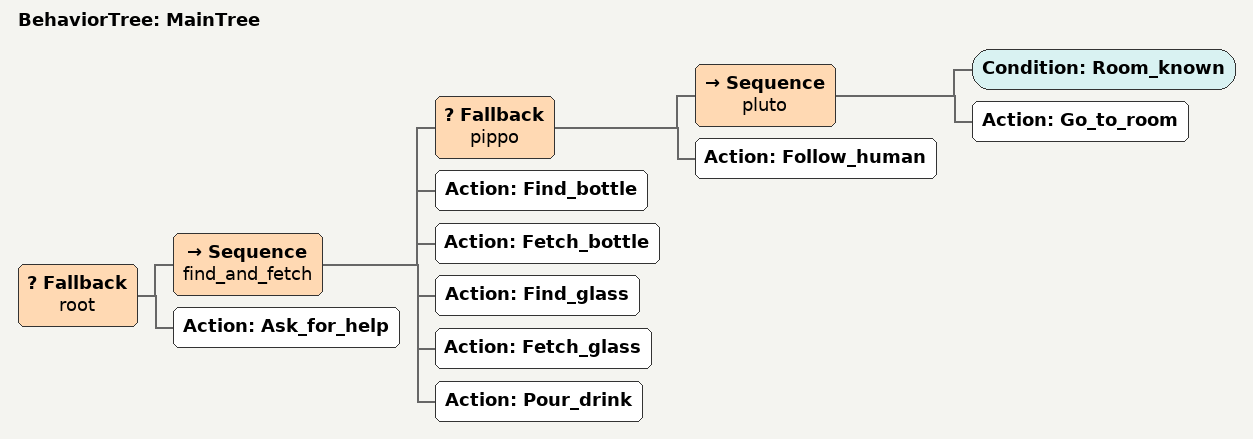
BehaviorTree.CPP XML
<root main_tree_to_execute = "MainTree" >

  <BehaviorTree ID="MainTree">
    <Fallback name = "root">
      <Sequence name="find_and_fetch">
        <Fallback name = "pippo">
          <Sequence name = "pluto">
            <Condition ID="Room_known" />
            <Action ID="Go_to_room" />
          </Sequence>
          <Action ID="Follow_human" />
        </Fallback>
        <Action ID="Find_bottle" />
        <Action ID="Fetch_bottle" />
        <Action ID="Find_glass" />
        <Action ID="Fetch_glass" />
        <Action ID="Pour_drink" />
      </Sequence>
      <Action ID="Ask_for_help" />
    </Fallback>
  </BehaviorTree>

</root>
